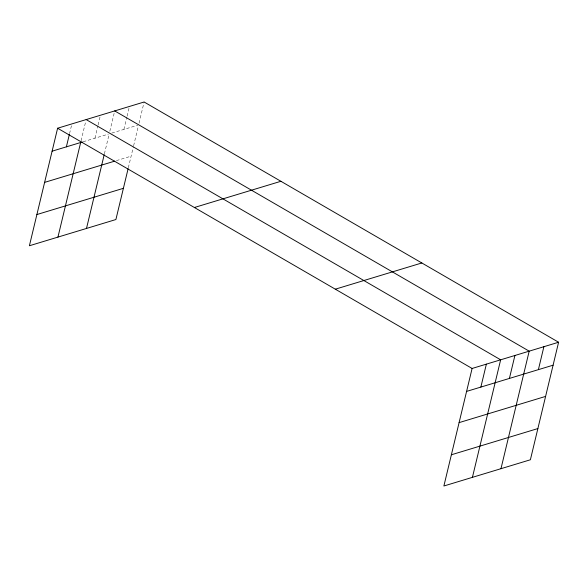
<?xml version="1.0" encoding="UTF-8"?>
<svg xmlns="http://www.w3.org/2000/svg" width="588" height="588" viewBox="0 0 588 588"><rect width="100%" height="100%" fill="white"/><g stroke="black" fill="none" stroke-linecap="round" stroke-linejoin="round"><path stroke-width="0.44" stroke-dasharray="2.94 2.21" d="M69.56 133.608L71.464 125.663M81.078 140.752L85.738 121.341M94.925 138.195L97.895 125.839M98.108 124.957L100.438 115.248M104.414 153.806L108.993 134.733M109.838 131.22L114.711 110.919M123.906 129.411L126.876 117.056M127.082 116.174L129.411 106.465M128.331 167.778L133.41 146.625M133.616 145.758L138.195 126.685M139.033 123.186L144.119 102.003M83.173 141.759L108.361 134.123M111.793 133.079L137.746 125.215M116.409 160.62L131.117 156.165"/><path stroke-width="0.88" d="M558.6 342.245L472.098 368.463L443.881 485.997L530.383 459.772L558.6 342.245L144.119 102.003L57.617 128.228L29.4 245.755L115.902 219.537L128.118 168.668M66.378 146.846L69.347 134.49M57.947 237.104L80.652 142.524M86.495 228.445L104.208 154.673M480.859 387.088L486.372 364.141M472.429 477.338L500.645 359.812L86.164 119.577M509.406 378.437L514.912 355.49M500.976 468.687L529.185 351.161L114.711 110.919M538.388 369.646L543.893 346.7M52.104 151.175L82.335 142.009M44.614 182.383L114.682 161.149M36.89 214.546L123.399 188.322M194.393 207.505L280.902 181.288M335.314 289.186L421.824 262.968M466.585 391.41L553.087 365.192M459.096 422.625L545.598 396.4M451.371 454.781L537.88 428.564M57.617 128.228L472.098 368.463"/></g></svg>
